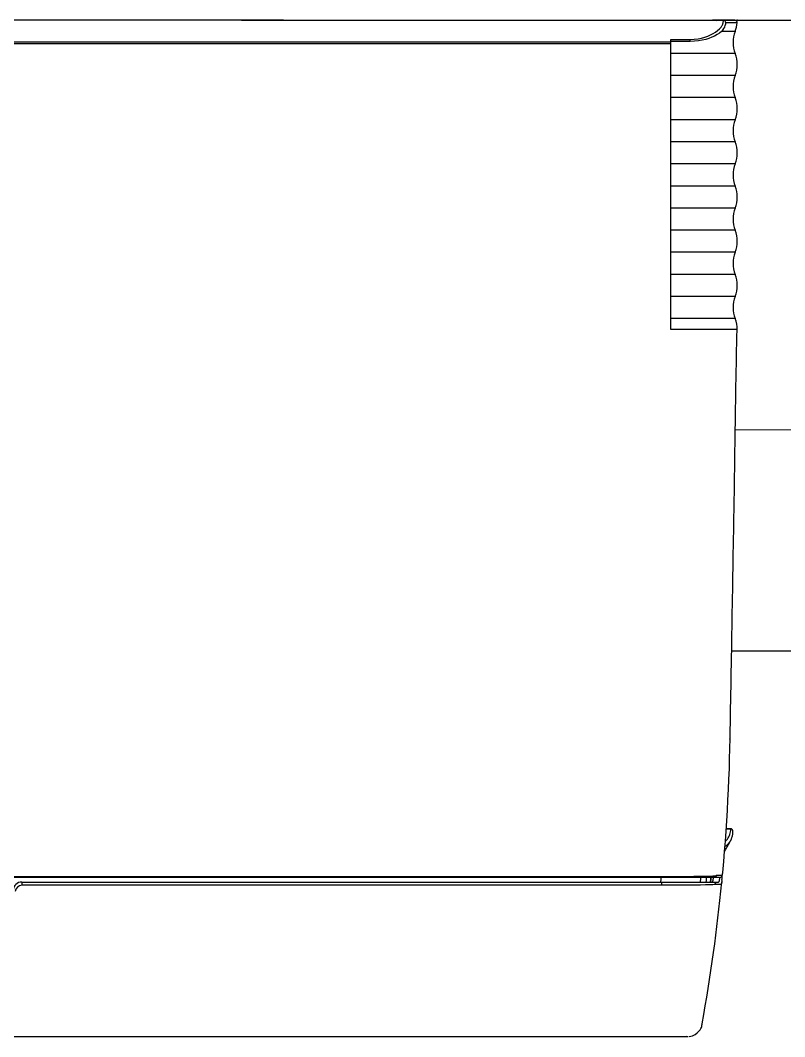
# Model space of a CAD drawing. Header units: centimetres. Extents: x 31 to 22766, y 238 to 3306.
# Drawn here: x 2670.77 to 2688.07, y 2229.03 to 2252.03 of the extents above; entities that cross this region are included whole.
import ezdxf
from ezdxf.xclip import XClip

# ---------------------------------------------------------------- set-up
doc = ezdxf.new("R2010")
doc.units = ezdxf.units.CM
doc.header["$XCLIPFRAME"] = 0
doc.linetypes.add('DASHED', pattern=[0.75, 0.5, -0.25])
doc.linetypes.add('HIDDEN', pattern=[0.375, 0.25, -0.125])
doc.layers.add('00_BORDA_SIVA', color=5, linetype='Continuous', lineweight=25)
doc.layers.add('M-HVAC-VRF DRENAJ HATTI', color=6, linetype='DASHED', lineweight=5)
doc.layers.add('M-VRF-BORU', color=3, linetype='Continuous')

# ---------------------------------------------------------------- blocks, each defined once
blk = doc.blocks.new('DUVAR PLANI')
at = {"layer": '00_BORDA_SIVA', "color": 251, "linetype": 'HIDDEN', "ltscale": 50}
blk.add_line((36935.638, 6772.619), (37085.638, 6772.619), dxfattribs=at)
blk = doc.blocks.new('fxaq 7.1 kw iç ünite')
at = {"color": 7, "linetype": 'Continuous', "true_color": 0xffffff}
for p, q in [((12691.404, 4111.579), (12597.465, 4111.579)), ((12691.634, 4111.579), (12691.404, 4111.579)), ((12691.634, 4111.579), (12701.344, 4111.579)), ((12701.424, 4111.579), (12701.345, 4111.579)), ((12701.425, 4111.578), (12701.345, 4111.579)), ((12701.345, 4111.579), (12701.425, 4111.578)), ((12701.425, 4111.578), (12701.425, 4111.578)), ((12701.425, 4111.577), (12701.425, 4111.578)), ((12701.853, 4111.579), (12701.427, 4111.579)), ((12701.57, 4111.477), (12701.575, 4111.49)), ((12701.575, 4111.49), (12701.58, 4111.504)), ((12701.58, 4111.504), (12701.584, 4111.518)), ((12701.584, 4111.518), (12701.595, 4111.579)), ((12701.595, 4111.579), (12701.594, 4111.579)), ((12701.644, 4111.525), (12701.634, 4111.467)), ((12701.902, 4111.525), (12701.644, 4111.525)), ((12701.301, 4111.248), (12701.358, 4111.279)), ((12701.358, 4111.279), (12701.411, 4111.313)), ((12701.449, 4111.256), (12701.393, 4111.224)), ((12701.411, 4111.313), (12701.46, 4111.35)), ((12701.502, 4111.291), (12701.449, 4111.256)), ((12701.46, 4111.35), (12701.506, 4111.39)), ((12701.55, 4111.329), (12701.502, 4111.291)), ((12701.506, 4111.39), (12701.518, 4111.403)), ((12701.518, 4111.403), (12701.53, 4111.415)), ((12701.53, 4111.415), (12701.54, 4111.428)), ((12701.54, 4111.428), (12701.549, 4111.44)), ((12701.549, 4111.44), (12701.557, 4111.452)), ((12701.858, 4111.329), (12701.55, 4111.329)), ((12701.557, 4111.452), (12701.564, 4111.464)), ((12701.564, 4111.464), (12701.57, 4111.477)), ((12598.404, 4111.093), (12700.404, 4111.093)), ((12700.404, 4111.05), (12598.404, 4111.05)), ((12700.404, 4104.579), (12700.404, 4111.148)), ((12700.404, 4111.148), (12700.843, 4111.148)), ((12700.843, 4111.103), (12700.404, 4111.103)), ((12700.843, 4111.148), (12700.933, 4111.152)), ((12700.843, 4111.103), (12700.843, 4111.148)), ((12700.939, 4111.107), (12700.843, 4111.103)), ((12700.933, 4111.152), (12701.018, 4111.162)), ((12701.029, 4111.116), (12700.939, 4111.107)), ((12701.018, 4111.162), (12701.097, 4111.178)), ((12701.113, 4111.13), (12701.029, 4111.116)), ((12701.097, 4111.178), (12701.171, 4111.197)), ((12701.192, 4111.148), (12701.113, 4111.13)), ((12701.171, 4111.197), (12701.238, 4111.221)), ((12701.264, 4111.17), (12701.192, 4111.148)), ((12701.238, 4111.221), (12701.301, 4111.248)), ((12701.331, 4111.196), (12701.264, 4111.17)), ((12701.393, 4111.224), (12701.331, 4111.196)), ((12701.858, 4110.829), (12700.404, 4110.829)), ((12701.858, 4110.329), (12700.404, 4110.329)), ((12701.858, 4109.829), (12700.404, 4109.829)), ((12701.858, 4109.329), (12700.404, 4109.329)), ((12701.858, 4108.829), (12700.404, 4108.829)), ((12701.858, 4108.329), (12700.404, 4108.329)), ((12701.858, 4107.829), (12700.404, 4107.829)), ((12701.858, 4107.329), (12700.404, 4107.329)), ((12701.858, 4106.829), (12700.404, 4106.829)), ((12701.858, 4106.329), (12700.404, 4106.329)), ((12701.858, 4105.829), (12700.404, 4105.829)), ((12701.858, 4105.329), (12700.404, 4105.329)), ((12701.858, 4104.829), (12700.404, 4104.829)), ((12701.904, 4104.579), (12700.404, 4104.579)), ((12701.894, 4104.264), (12701.897, 4104.418)), ((12701.897, 4104.418), (12701.9, 4104.579)), ((12701.891, 4104.113), (12701.894, 4104.264)), ((12701.885, 4103.803), (12701.888, 4103.961)), ((12701.888, 4103.961), (12701.891, 4104.113)), ((12701.882, 4103.64), (12701.885, 4103.803)), ((12701.876, 4103.305), (12701.879, 4103.473)), ((12701.879, 4103.473), (12701.882, 4103.64)), ((12701.873, 4103.137), (12701.876, 4103.305)), ((12701.868, 4102.805), (12701.871, 4102.971)), ((12701.871, 4102.971), (12701.873, 4103.137)), ((12701.865, 4102.639), (12701.868, 4102.805)), ((12701.862, 4102.474), (12701.865, 4102.639)), ((12701.857, 4102.151), (12701.86, 4102.311)), ((12701.86, 4102.311), (12701.862, 4102.474)), ((12701.855, 4101.995), (12701.857, 4102.151)), ((12701.851, 4101.697), (12701.853, 4101.844)), ((12701.853, 4101.844), (12701.855, 4101.995)), ((12701.848, 4101.556), (12701.851, 4101.697)), ((12701.845, 4101.282), (12701.847, 4101.418)), ((12701.847, 4101.418), (12701.848, 4101.556)), ((12701.841, 4101.011), (12701.843, 4101.146)), ((12701.843, 4101.146), (12701.845, 4101.282)), ((12701.839, 4100.877), (12701.841, 4101.011)), ((12701.835, 4100.613), (12701.837, 4100.744)), ((12701.837, 4100.744), (12701.839, 4100.877)), ((12701.83, 4100.349), (12701.833, 4100.49)), ((12701.833, 4100.49), (12701.835, 4100.613)), ((12701.828, 4100.185), (12701.83, 4100.349)), ((12701.822, 4099.853), (12701.825, 4100.02)), ((12701.825, 4100.02), (12701.828, 4100.185)), ((12701.819, 4099.686), (12701.822, 4099.853)), ((12701.816, 4099.52), (12701.819, 4099.686)), ((12701.81, 4099.187), (12701.813, 4099.353)), ((12701.813, 4099.353), (12701.816, 4099.52)), ((12701.807, 4099.019), (12701.81, 4099.187)), ((12701.802, 4098.683), (12701.805, 4098.851)), ((12701.805, 4098.851), (12701.807, 4099.019)), ((12701.799, 4098.515), (12701.802, 4098.683)), ((12701.796, 4098.348), (12701.799, 4098.515)), ((12701.79, 4098.017), (12701.793, 4098.182)), ((12701.793, 4098.182), (12701.796, 4098.348)), ((12701.787, 4097.851), (12701.79, 4098.017)), ((12701.781, 4097.518), (12701.784, 4097.685)), ((12701.784, 4097.685), (12701.787, 4097.851)), ((12701.779, 4097.349), (12701.781, 4097.518)), ((12701.776, 4097.178), (12701.779, 4097.349)), ((12701.77, 4096.839), (12701.773, 4097.008)), ((12701.773, 4097.008), (12701.776, 4097.178)), ((12701.767, 4096.67), (12701.77, 4096.839)), ((12701.764, 4096.505), (12701.767, 4096.67)), ((12701.758, 4096.181), (12701.761, 4096.342)), ((12701.761, 4096.342), (12701.764, 4096.505)), ((12701.755, 4096.02), (12701.758, 4096.181)), ((12701.75, 4095.691), (12701.753, 4095.857)), ((12701.753, 4095.857), (12701.755, 4096.02)), ((12701.747, 4095.518), (12701.75, 4095.691)), ((12701.744, 4095.339), (12701.747, 4095.518)), ((12701.739, 4095.093), (12701.744, 4095.338)), ((12701.74, 4095.311), (12701.743, 4095.339)), ((12701.743, 4095.339), (12701.743, 4095.339)), ((12701.743, 4095.339), (12701.743, 4095.339)), ((12701.743, 4095.339), (12701.743, 4095.339)), ((12701.743, 4095.339), (12701.743, 4095.339)), ((12701.743, 4095.339), (12701.743, 4095.339)), ((12701.743, 4095.339), (12701.743, 4095.339)), ((12701.743, 4095.339), (12701.743, 4095.339)), ((12701.733, 4094.863), (12701.739, 4095.093)), ((12701.726, 4094.638), (12701.733, 4094.863)), ((12701.717, 4094.41), (12701.726, 4094.638)), ((12701.707, 4094.176), (12701.717, 4094.41)), ((12701.695, 4093.938), (12701.707, 4094.176)), ((12701.682, 4093.7), (12701.695, 4093.938)), ((12701.667, 4093.463), (12701.682, 4093.7)), ((12701.652, 4093.231), (12701.667, 4093.463)), ((12701.636, 4093.005), (12701.652, 4093.231)), ((12701.758, 4093.278), (12701.655, 4093.278)), ((12701.755, 4093.284), (12701.656, 4093.284)), ((12701.699, 4093.076), (12701.715, 4093.102)), ((12701.715, 4093.102), (12701.728, 4093.129)), ((12701.728, 4093.129), (12701.738, 4093.157)), ((12701.738, 4093.157), (12701.746, 4093.185)), ((12701.746, 4093.185), (12701.752, 4093.215)), ((12701.752, 4093.215), (12701.756, 4093.246)), ((12701.755, 4093.284), (12701.755, 4093.284)), ((12701.755, 4093.284), (12701.755, 4093.284)), ((12701.756, 4093.283), (12701.755, 4093.284)), ((12701.764, 4093.283), (12701.755, 4093.284)), ((12701.755, 4093.284), (12701.755, 4093.284)), ((12701.755, 4093.284), (12701.755, 4093.284)), ((12701.755, 4093.284), (12701.755, 4093.284)), ((12701.755, 4093.284), (12701.755, 4093.284)), ((12701.755, 4093.284), (12701.755, 4093.284)), ((12701.755, 4093.284), (12701.755, 4093.284)), ((12701.757, 4093.283), (12701.756, 4093.283)), ((12701.756, 4093.246), (12701.758, 4093.278)), ((12701.757, 4093.282), (12701.757, 4093.283)), ((12701.757, 4093.281), (12701.757, 4093.282)), ((12701.758, 4093.279), (12701.757, 4093.281)), ((12701.758, 4093.278), (12701.758, 4093.279)), ((12701.774, 4093.28), (12701.764, 4093.283)), ((12701.782, 4093.275), (12701.774, 4093.28)), ((12701.79, 4093.27), (12701.782, 4093.275)), ((12701.782, 4093.078), (12701.786, 4093.088)), ((12701.786, 4093.088), (12701.789, 4093.099)), ((12701.789, 4093.099), (12701.792, 4093.109)), ((12701.796, 4093.263), (12701.79, 4093.27)), ((12701.792, 4093.109), (12701.795, 4093.12)), ((12701.795, 4093.12), (12701.798, 4093.131)), ((12701.801, 4093.256), (12701.796, 4093.263)), ((12701.798, 4093.131), (12701.8, 4093.142)), ((12701.8, 4093.142), (12701.802, 4093.153)), ((12701.804, 4093.249), (12701.801, 4093.256)), ((12701.802, 4093.153), (12701.804, 4093.164)), ((12701.806, 4093.241), (12701.804, 4093.249)), ((12701.804, 4093.164), (12701.805, 4093.175)), ((12701.805, 4093.175), (12701.806, 4093.185)), ((12701.807, 4093.235), (12701.806, 4093.241)), ((12701.806, 4093.185), (12701.807, 4093.196)), ((12701.807, 4093.228), (12701.807, 4093.235)), ((12701.807, 4093.206), (12701.808, 4093.217)), ((12701.807, 4093.196), (12701.807, 4093.206)), ((12701.808, 4093.217), (12701.808, 4093.229)), ((12701.618, 4092.778), (12701.636, 4093.005)), ((12701.645, 4092.894), (12701.627, 4092.88)), ((12701.636, 4093), (12701.66, 4093.025)), ((12701.661, 4092.909), (12701.645, 4092.894)), ((12701.66, 4093.025), (12701.681, 4093.05)), ((12701.677, 4092.924), (12701.661, 4092.909)), ((12701.664, 4092.848), (12701.679, 4092.874)), ((12701.692, 4092.938), (12701.677, 4092.924)), ((12701.679, 4092.874), (12701.693, 4092.9)), ((12701.681, 4093.05), (12701.699, 4093.076)), ((12701.705, 4092.953), (12701.692, 4092.938)), ((12701.693, 4092.9), (12701.708, 4092.927)), ((12701.717, 4092.968), (12701.705, 4092.953)), ((12701.708, 4092.927), (12701.722, 4092.954)), ((12701.729, 4092.983), (12701.717, 4092.968)), ((12701.722, 4092.954), (12701.736, 4092.981)), ((12701.739, 4092.998), (12701.729, 4092.983)), ((12701.736, 4092.981), (12701.751, 4093.01)), ((12701.749, 4093.013), (12701.739, 4092.998)), ((12701.758, 4093.028), (12701.749, 4093.013)), ((12701.751, 4093.01), (12701.765, 4093.04)), ((12701.76, 4093.032), (12701.758, 4093.028)), ((12701.762, 4093.036), (12701.76, 4093.032)), ((12701.764, 4093.04), (12701.762, 4093.036)), ((12701.766, 4093.043), (12701.764, 4093.04)), ((12701.767, 4093.047), (12701.766, 4093.043)), ((12701.769, 4093.051), (12701.767, 4093.047)), ((12701.771, 4093.055), (12701.769, 4093.051)), ((12701.773, 4093.056), (12701.778, 4093.067)), ((12701.778, 4093.067), (12701.782, 4093.078)), ((12701.599, 4092.543), (12701.618, 4092.778)), ((12701.617, 4092.766), (12701.633, 4092.794)), ((12701.633, 4092.794), (12701.649, 4092.821)), ((12701.649, 4092.821), (12701.664, 4092.848)), ((12701.576, 4092.294), (12701.599, 4092.543)), ((12598.586, 4092.206), (12700.222, 4092.206)), ((12689.804, 4092.179), (12685.524, 4092.179)), ((12701.5, 4092.179), (12685.683, 4092.179)), ((12700.184, 4092.15), (12700.185, 4092.164)), ((12700.185, 4092.164), (12700.187, 4092.179)), ((12700.223, 4092.206), (12700.382, 4092.206)), ((12700.223, 4092.206), (12700.223, 4092.179)), ((12700.382, 4092.206), (12700.531, 4092.206)), ((12700.531, 4092.206), (12700.669, 4092.206)), ((12700.669, 4092.206), (12700.8, 4092.207)), ((12700.8, 4092.207), (12700.923, 4092.208)), ((12700.923, 4092.208), (12701.036, 4092.209)), ((12701.036, 4092.209), (12701.138, 4092.211)), ((12701.073, 4092.165), (12701.072, 4092.15)), ((12701.074, 4092.179), (12701.073, 4092.165)), ((12701.138, 4092.211), (12701.225, 4092.213)), ((12701.211, 4092.15), (12701.212, 4092.164)), ((12701.212, 4092.164), (12701.214, 4092.179)), ((12701.225, 4092.213), (12701.296, 4092.215)), ((12701.296, 4092.215), (12701.351, 4092.217)), ((12701.308, 4092.165), (12701.307, 4092.151)), ((12701.307, 4092.147), (12701.308, 4092.16)), ((12701.31, 4092.18), (12701.308, 4092.165)), ((12701.308, 4092.16), (12701.31, 4092.174)), ((12701.309, 4092.152), (12701.31, 4092.163)), ((12701.31, 4092.174), (12701.31, 4092.18)), ((12701.31, 4092.163), (12701.31, 4092.174)), ((12701.351, 4092.217), (12701.391, 4092.219)), ((12701.358, 4092.165), (12701.357, 4092.151)), ((12701.358, 4092.179), (12701.358, 4092.165)), ((12701.386, 4092.18), (12701.378, 4092.179)), ((12701.393, 4092.182), (12701.386, 4092.18)), ((12701.391, 4092.219), (12701.416, 4092.222)), ((12701.4, 4092.184), (12701.393, 4092.182)), ((12701.406, 4092.188), (12701.4, 4092.184)), ((12701.412, 4092.192), (12701.406, 4092.188)), ((12701.416, 4092.197), (12701.412, 4092.192)), ((12701.416, 4092.222), (12701.428, 4092.224)), ((12701.42, 4092.203), (12701.416, 4092.197)), ((12701.424, 4092.21), (12701.42, 4092.203)), ((12701.426, 4092.217), (12701.424, 4092.21)), ((12701.428, 4092.224), (12701.426, 4092.217)), ((12701.501, 4092.179), (12701.518, 4092.182)), ((12701.508, 4092.152), (12701.509, 4092.165)), ((12701.509, 4092.165), (12701.509, 4092.18)), ((12701.518, 4092.182), (12701.531, 4092.188)), ((12701.531, 4092.188), (12701.542, 4092.197)), ((12701.542, 4092.197), (12701.55, 4092.206)), ((12701.55, 4092.224), (12701.554, 4092.225)), ((12701.55, 4092.206), (12701.557, 4092.215)), ((12701.554, 4092.225), (12701.557, 4092.227)), ((12701.557, 4092.227), (12701.56, 4092.23)), ((12701.557, 4092.215), (12701.562, 4092.223)), ((12701.56, 4092.23), (12701.563, 4092.234)), ((12701.56, 4092.214), (12701.56, 4092.222)), ((12701.56, 4092.206), (12701.56, 4092.214)), ((12701.56, 4092.199), (12701.56, 4092.206)), ((12701.56, 4092.191), (12701.56, 4092.199)), ((12701.56, 4092.184), (12701.56, 4092.191)), ((12701.56, 4092.176), (12701.56, 4092.184)), ((12701.56, 4092.169), (12701.56, 4092.176)), ((12701.56, 4092.163), (12701.56, 4092.169)), ((12701.56, 4092.158), (12701.56, 4092.163)), ((12701.562, 4092.223), (12701.565, 4092.231)), ((12701.563, 4092.234), (12701.565, 4092.238)), ((12701.565, 4092.238), (12701.567, 4092.245)), ((12701.565, 4092.231), (12701.568, 4092.24)), ((12701.567, 4092.245), (12701.57, 4092.252)), ((12701.568, 4092.24), (12701.57, 4092.248)), ((12701.57, 4092.252), (12701.572, 4092.261)), ((12701.57, 4092.248), (12701.572, 4092.257)), ((12701.572, 4092.261), (12701.573, 4092.271)), ((12701.573, 4092.271), (12701.575, 4092.282)), ((12701.575, 4092.287), (12701.576, 4092.288)), ((12701.575, 4092.285), (12701.575, 4092.287)), ((12701.575, 4092.284), (12701.575, 4092.285)), ((12701.575, 4092.282), (12701.575, 4092.284)), ((12701.576, 4092.292), (12701.576, 4092.293)), ((12701.576, 4092.29), (12701.576, 4092.292)), ((12701.576, 4092.288), (12701.576, 4092.29)), ((12685.718, 4092.079), (12701.481, 4092.079)), ((12685.718, 4092.079), (12685.718, 4092.006)), ((12700.192, 4092.006), (12685.718, 4092.006)), ((12700.175, 4092.079), (12700.177, 4092.093)), ((12700.177, 4092.093), (12700.178, 4092.107)), ((12700.178, 4092.107), (12700.18, 4092.121)), ((12700.18, 4092.121), (12700.182, 4092.136)), ((12700.182, 4092.136), (12700.184, 4092.15)), ((12700.192, 4092.079), (12700.192, 4092.006)), ((12700.402, 4092.005), (12700.192, 4092.006)), ((12700.597, 4092.005), (12700.402, 4092.005)), ((12700.775, 4092.006), (12700.597, 4092.005)), ((12700.934, 4092.008), (12700.775, 4092.006)), ((12701.072, 4092.009), (12700.934, 4092.008)), ((12701.067, 4092.093), (12701.066, 4092.078)), ((12701.068, 4092.107), (12701.067, 4092.093)), ((12701.07, 4092.122), (12701.068, 4092.107)), ((12701.071, 4092.136), (12701.07, 4092.122)), ((12701.072, 4092.15), (12701.071, 4092.136)), ((12701.188, 4092.012), (12701.072, 4092.009)), ((12701.28, 4092.014), (12701.188, 4092.012)), ((12701.204, 4092.079), (12701.205, 4092.093)), ((12701.205, 4092.093), (12701.207, 4092.107)), ((12701.207, 4092.107), (12701.208, 4092.121)), ((12701.208, 4092.121), (12701.209, 4092.136)), ((12701.209, 4092.136), (12701.211, 4092.15)), ((12701.349, 4092.017), (12701.28, 4092.014)), ((12701.301, 4092.093), (12701.3, 4092.079)), ((12701.3, 4092.079), (12701.301, 4092.092)), ((12701.302, 4092.107), (12701.301, 4092.093)), ((12701.301, 4092.092), (12701.303, 4092.106)), ((12701.304, 4092.122), (12701.302, 4092.107)), ((12701.303, 4092.106), (12701.304, 4092.119)), ((12701.305, 4092.136), (12701.304, 4092.122)), ((12701.304, 4092.119), (12701.306, 4092.133)), ((12701.304, 4092.081), (12701.305, 4092.084)), ((12701.304, 4092.079), (12701.304, 4092.081)), ((12701.307, 4092.151), (12701.305, 4092.136)), ((12701.305, 4092.09), (12701.306, 4092.092)), ((12701.305, 4092.087), (12701.305, 4092.09)), ((12701.305, 4092.084), (12701.305, 4092.087)), ((12701.306, 4092.133), (12701.307, 4092.147)), ((12701.306, 4092.098), (12701.307, 4092.101)), ((12701.306, 4092.095), (12701.306, 4092.098)), ((12701.306, 4092.092), (12701.306, 4092.095)), ((12701.307, 4092.108), (12701.308, 4092.116)), ((12701.307, 4092.105), (12701.307, 4092.108)), ((12701.307, 4092.101), (12701.307, 4092.105)), ((12701.308, 4092.124), (12701.309, 4092.133)), ((12701.308, 4092.116), (12701.308, 4092.124)), ((12701.309, 4092.142), (12701.309, 4092.152)), ((12701.309, 4092.133), (12701.309, 4092.142)), ((12701.334, 4092.08), (12701.33, 4092.079)), ((12701.337, 4092.082), (12701.334, 4092.08)), ((12701.34, 4092.085), (12701.337, 4092.082)), ((12701.343, 4092.089), (12701.34, 4092.085)), ((12701.346, 4092.094), (12701.343, 4092.089)), ((12701.348, 4092.1), (12701.346, 4092.094)), ((12701.35, 4092.108), (12701.348, 4092.1)), ((12701.393, 4092.021), (12701.349, 4092.017)), ((12701.352, 4092.117), (12701.35, 4092.108)), ((12701.354, 4092.128), (12701.352, 4092.117)), ((12701.356, 4092.139), (12701.354, 4092.128)), ((12701.357, 4092.151), (12701.356, 4092.139)), ((12701.363, 4092.079), (12701.368, 4092.079)), ((12701.368, 4092.079), (12701.374, 4092.078)), ((12701.374, 4092.078), (12701.378, 4092.076)), ((12701.378, 4092.076), (12701.383, 4092.075)), ((12701.383, 4092.075), (12701.388, 4092.072)), ((12701.388, 4092.072), (12701.392, 4092.07)), ((12701.392, 4092.07), (12701.396, 4092.066)), ((12701.413, 4092.024), (12701.393, 4092.021)), ((12701.396, 4092.066), (12701.4, 4092.063)), ((12701.4, 4092.063), (12701.403, 4092.058)), ((12701.403, 4092.058), (12701.406, 4092.054)), ((12701.406, 4092.054), (12701.409, 4092.049)), ((12701.409, 4092.049), (12701.41, 4092.045)), ((12701.41, 4092.045), (12701.412, 4092.04)), ((12701.412, 4092.04), (12701.412, 4092.035)), ((12701.412, 4092.035), (12701.413, 4092.03)), ((12701.413, 4092.03), (12701.413, 4092.024)), ((12701.531, 4092.024), (12701.413, 4092.024)), ((12701.481, 4092.079), (12701.485, 4092.08)), ((12701.481, 4092.079), (12701.481, 4092.079)), ((12701.481, 4092.079), (12701.481, 4092.079)), ((12701.481, 4092.079), (12701.481, 4092.079)), ((12701.481, 4092.079), (12701.481, 4092.079)), ((12701.481, 4092.079), (12701.481, 4092.079)), ((12701.481, 4092.079), (12701.481, 4092.079)), ((12701.485, 4092.08), (12701.488, 4092.082)), ((12701.488, 4092.082), (12701.491, 4092.085)), ((12701.491, 4092.085), (12701.494, 4092.089)), ((12701.494, 4092.089), (12701.496, 4092.094)), ((12701.496, 4092.094), (12701.499, 4092.1)), ((12701.499, 4092.1), (12701.501, 4092.108)), ((12701.501, 4092.108), (12701.503, 4092.118)), ((12701.503, 4092.118), (12701.505, 4092.128)), ((12701.505, 4092.128), (12701.506, 4092.139)), ((12701.506, 4092.139), (12701.508, 4092.152)), ((12701.534, 4092.025), (12701.531, 4092.024)), ((12701.534, 4091.869), (12701.556, 4092.085)), ((12701.538, 4092.027), (12701.534, 4092.025)), ((12701.541, 4092.03), (12701.538, 4092.027)), ((12701.543, 4092.033), (12701.541, 4092.03)), ((12701.546, 4092.038), (12701.543, 4092.033)), ((12701.548, 4092.044), (12701.546, 4092.038)), ((12701.55, 4092.051), (12701.548, 4092.044)), ((12701.552, 4092.059), (12701.55, 4092.051)), ((12701.554, 4092.069), (12701.552, 4092.059)), ((12701.555, 4092.08), (12701.554, 4092.069)), ((12701.556, 4092.083), (12701.555, 4092.08)), ((12701.557, 4092.09), (12701.556, 4092.087)), ((12701.556, 4092.089), (12701.557, 4092.089)), ((12701.556, 4092.087), (12701.556, 4092.083)), ((12701.558, 4092.101), (12701.557, 4092.097)), ((12701.557, 4092.097), (12701.557, 4092.094)), ((12701.557, 4092.094), (12701.557, 4092.09)), ((12701.557, 4092.091), (12701.557, 4092.092)), ((12701.557, 4092.092), (12701.557, 4092.092)), ((12701.557, 4092.091), (12701.557, 4092.091)), ((12701.557, 4092.09), (12701.557, 4092.091)), ((12701.557, 4092.09), (12701.557, 4092.09)), ((12701.557, 4092.089), (12701.557, 4092.09)), ((12701.559, 4092.117), (12701.558, 4092.113)), ((12701.558, 4092.113), (12701.558, 4092.109)), ((12701.558, 4092.109), (12701.558, 4092.105)), ((12701.558, 4092.105), (12701.558, 4092.101)), ((12701.559, 4092.134), (12701.56, 4092.138)), ((12701.559, 4092.129), (12701.559, 4092.134)), ((12701.559, 4092.124), (12701.559, 4092.129)), ((12701.559, 4092.119), (12701.559, 4092.124)), ((12701.56, 4092.152), (12701.56, 4092.158)), ((12701.56, 4092.148), (12701.56, 4092.152)), ((12701.56, 4092.143), (12701.56, 4092.148)), ((12701.56, 4092.138), (12701.56, 4092.143)), ((12701.512, 4091.662), (12701.534, 4091.869)), ((12701.49, 4091.461), (12701.512, 4091.662)), ((12701.444, 4091.072), (12701.467, 4091.265)), ((12701.467, 4091.265), (12701.49, 4091.461)), ((12701.419, 4090.878), (12701.444, 4091.072)), ((12701.394, 4090.683), (12701.419, 4090.878)), ((12701.367, 4090.484), (12701.394, 4090.683)), ((12701.338, 4090.281), (12701.367, 4090.484)), ((12701.308, 4090.075), (12701.338, 4090.281)), ((12701.246, 4089.667), (12701.277, 4089.87)), ((12701.277, 4089.87), (12701.308, 4090.075)), ((12701.213, 4089.47), (12701.246, 4089.667)), ((12701.181, 4089.276), (12701.213, 4089.47)), ((12701.147, 4089.078), (12701.181, 4089.276)), ((12701.109, 4088.866), (12701.147, 4089.078)), ((12701.037, 4088.701), (12701.064, 4088.733)), ((12701.064, 4088.733), (12701.082, 4088.762)), ((12701.082, 4088.762), (12701.093, 4088.788)), ((12701.093, 4088.788), (12701.1, 4088.812)), ((12701.1, 4088.812), (12701.104, 4088.836)), ((12701.104, 4088.836), (12701.108, 4088.859)), ((12701.106, 4088.85), (12701.108, 4088.857)), ((12701.108, 4088.857), (12701.109, 4088.865)), ((12701.108, 4088.861), (12701.109, 4088.861)), ((12701.109, 4088.865), (12701.109, 4088.866)), ((12701.109, 4088.864), (12701.109, 4088.865)), ((12701.109, 4088.865), (12701.109, 4088.865)), ((12701.109, 4088.865), (12701.109, 4088.865)), ((12701.109, 4088.865), (12701.109, 4088.865)), ((12701.109, 4088.865), (12701.109, 4088.865)), ((12701.109, 4088.865), (12701.109, 4088.865)), ((12701.109, 4088.865), (12701.109, 4088.865)), ((12701.109, 4088.863), (12701.109, 4088.864)), ((12701.109, 4088.864), (12701.109, 4088.864)), ((12701.109, 4088.863), (12701.109, 4088.863)), ((12701.109, 4088.862), (12701.109, 4088.863)), ((12701.109, 4088.861), (12701.109, 4088.862)), ((12700.732, 4088.579), (12598.076, 4088.579)), ((12700.76, 4088.581), (12700.732, 4088.579)), ((12700.792, 4088.579), (12700.732, 4088.579)), ((12700.819, 4088.58), (12700.891, 4088.596)), ((12700.891, 4088.596), (12700.952, 4088.627)), ((12700.952, 4088.627), (12701, 4088.664)), ((12701, 4088.664), (12701.037, 4088.701))]:
    blk.add_line(p, q, dxfattribs=at)
for centre, radius, start, end in [((12701.593, 4111.528), 0.0506, 356.2938, 88.191), ((12701.853, 4111.529), 0.05, 355.5883, 90), ((12701.204, 4111.579), 0.7, 339.0752, 355.5883), ((12701.369, 4111.533), 0.273, 311.5799, 345.9463), ((12702.512, 4111.079), 0.7, 159.0752, 200.9248), ((12701.204, 4110.579), 0.7, 339.0752, 20.9248), ((12702.512, 4110.079), 0.7, 159.0752, 200.9248), ((12701.204, 4109.579), 0.7, 339.0752, 20.9248), ((12702.512, 4109.079), 0.7, 159.0752, 200.9248), ((12701.204, 4108.579), 0.7, 339.0752, 20.9248), ((12702.512, 4108.079), 0.7, 159.0752, 200.9248), ((12701.204, 4107.579), 0.7, 339.0752, 20.9248), ((12702.512, 4107.079), 0.7, 159.0752, 200.9248), ((12701.204, 4106.579), 0.7, 339.0752, 20.9248), ((12702.512, 4106.079), 0.7, 159.0752, 200.9248), ((12701.204, 4105.579), 0.7, 339.0752, 20.9248), ((12702.512, 4105.079), 0.7, 159.0752, 200.9248), ((12701.204, 4104.579), 0.7, 0, 20.9248), ((12701.495, 3998.202), 94.022, 89.96677, 90.04115), ((12685.718, 4091.879), 0.2, 90, 176.6377), ((12685.718, 4091.856), 0.15, 90.0647, 176.6874)]:
    blk.add_arc(centre, radius, start, end, dxfattribs=at)
at = {"color": 7, "true_color": 0xffffff}
blk.add_point((12701.904, 4111.579), dxfattribs=at)
blk = doc.blocks.new('G$CCD2FF134')
at = {"layer": 'M-HVAC-VRF DRENAJ HATTI', "ltscale": 30}
blk.add_line((-897.761, -29.268), (-1020.075, -29.268), dxfattribs=at)
at = {"layer": 'M-VRF-BORU'}
blk.add_line((-1020.156, -34.268), (-1005.495, -34.268), dxfattribs=at)
blk.add_blockref('fxaq 7.1 kw iç ünite', (-13721.935, -4131.579))

msp = doc.modelspace()

# ---------------------------------------------------------------- block references
ref = msp.add_blockref('G$CCD2FF134', (3707.025, 2272.025))
XClip(ref).set_block_clipping_path([(-3470.0000000001, -1889.9999999982), (349.9999999999, 300.0000000019)])
msp.add_blockref('DUVAR PLANI', (-34278.613, -4520.594))

doc.saveas('drawing.dxf')
